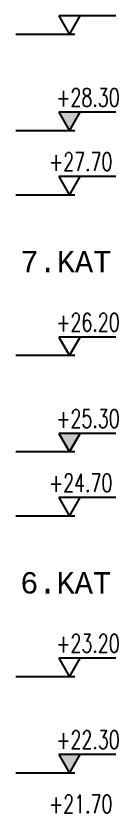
# Model space of a CAD drawing. Header units: inches. Extents: x -7543 to -822, y 102837 to 190349.
# Drawn here: x -826.3017 to -826.2826, y 102837.1544 to 102837.3034 of the extents above; entities that cross this region are included whole.
import ezdxf
from ezdxf.enums import TextEntityAlignment as Align

# ---------------------------------------------------------------- set-up
doc = ezdxf.new("R2010")
doc.units = ezdxf.units.IN
doc.header["$MEASUREMENT"] = 0
doc.layers.add('ICOL', color=55, linetype='Continuous', lineweight=25)
doc.layers.add('YAZI', color=7, linetype='Continuous', lineweight=25)
doc.styles.add('ISIM', font='monos.ttf', dxfattribs={"width": 1.1, "height": 200})
doc.styles.add('KAPı-PEN', font='simplex.shx', dxfattribs={"width": 0.7, "height": 10})

msp = doc.modelspace()

# ---------------------------------------------------------------- hatches: boundary and pattern name
at = {"layer": 'ICOL'}
for points in [[(-826.29369, 102837.28535), (-826.28969, 102837.28535), (-826.29169, 102837.28189)], [(-826.29369, 102837.22535), (-826.28969, 102837.22535), (-826.29169, 102837.22189)], [(-826.29369, 102837.16535), (-826.28969, 102837.16535), (-826.29169, 102837.16189)]]:
    msp.add_hatch(color=2, dxfattribs=at).paths.add_polyline_path(points)

# ---------------------------------------------------------------- linework, layer by layer
at = {"layer": 'ICOL', "color": 2}
for p, q in [((-826.29369, 102837.30335, -0.002), (-826.29169, 102837.29989, -0.002)), ((-826.28307, 102837.30335, -0.002), (-826.29369, 102837.30335, -0.002)), ((-826.29169, 102837.29989, -0.002), (-826.28969, 102837.30335, -0.002)), ((-826.29069, 102837.29989, -0.002), (-826.30169, 102837.29989, -0.002)), ((-826.29369, 102837.28535, -0.002), (-826.29169, 102837.28189, -0.002)), ((-826.28307, 102837.28535, -0.002), (-826.29369, 102837.28535, -0.002)), ((-826.29169, 102837.28189, -0.002), (-826.28969, 102837.28535, -0.002)), ((-826.29069, 102837.28189, -0.002), (-826.30169, 102837.28189, -0.002)), ((-826.28307, 102837.27335, -0.002), (-826.29369, 102837.27335, -0.002)), ((-826.29369, 102837.27335, -0.002), (-826.29169, 102837.26989, -0.002)), ((-826.29169, 102837.26989, -0.002), (-826.28969, 102837.27335, -0.002)), ((-826.29069, 102837.26989, -0.002), (-826.30169, 102837.26989, -0.002)), ((-826.29369, 102837.24335, -0.002), (-826.29169, 102837.23989, -0.002)), ((-826.28307, 102837.24335, -0.002), (-826.29369, 102837.24335, -0.002)), ((-826.29169, 102837.23989, -0.002), (-826.28969, 102837.24335, -0.002)), ((-826.29069, 102837.23989, -0.002), (-826.30169, 102837.23989, -0.002)), ((-826.29369, 102837.22535, -0.002), (-826.29169, 102837.22189, -0.002)), ((-826.28307, 102837.22535, -0.002), (-826.29369, 102837.22535, -0.002)), ((-826.29169, 102837.22189, -0.002), (-826.28969, 102837.22535, -0.002)), ((-826.29069, 102837.22189, -0.002), (-826.30169, 102837.22189, -0.002)), ((-826.28307, 102837.21335, -0.002), (-826.29369, 102837.21335, -0.002)), ((-826.29369, 102837.21335, -0.002), (-826.29169, 102837.20989, -0.002)), ((-826.29169, 102837.20989, -0.002), (-826.28969, 102837.21335, -0.002)), ((-826.29069, 102837.20989, -0.002), (-826.30169, 102837.20989, -0.002)), ((-826.29369, 102837.18335, -0.002), (-826.29169, 102837.17989, -0.002)), ((-826.28307, 102837.18335, -0.002), (-826.29369, 102837.18335, -0.002)), ((-826.29169, 102837.17989, -0.002), (-826.28969, 102837.18335, -0.002)), ((-826.29069, 102837.17989, -0.002), (-826.30169, 102837.17989, -0.002)), ((-826.29369, 102837.16535, -0.002), (-826.29169, 102837.16189, -0.002)), ((-826.28307, 102837.16535, -0.002), (-826.29369, 102837.16535, -0.002)), ((-826.29169, 102837.16189, -0.002), (-826.28969, 102837.16535, -0.002)), ((-826.29069, 102837.16189, -0.002), (-826.30169, 102837.16189, -0.002))]:
    msp.add_line(p, q, dxfattribs=at)

# ---------------------------------------------------------------- texts
at = {"layer": 'ICOL', "color": 2, "style": 'KAPı-PEN', "width": 0.7}
for tag, p in [('+28.30', (-826.28825, 102837.28642, -0.002)), ('+27.70', (-826.28961, 102837.27442, -0.002)), ('+26.20', (-826.28825, 102837.24442, -0.002)), ('+25.30', (-826.28825, 102837.22642, -0.002)), ('+24.70', (-826.28961, 102837.21442, -0.002)), ('+23.20', (-826.28825, 102837.18442, -0.002)), ('+22.30', (-826.28825, 102837.16642, -0.002)), ('+21.70', (-826.28961, 102837.15442, -0.002))]:
    msp.add_attdef(tag, text='+17.50', height=0.0034, dxfattribs=at).set_placement(p, align=Align.CENTER)
at = {"layer": 'YAZI', "style": 'ISIM'}
for s, p in [('7.KAT', (-826.30084, 102837.25544, -0.002)), ('6.KAT', (-826.30089, 102837.19544, -0.002))]:
    msp.add_text(s, height=0.004, dxfattribs=at).set_placement(p)

doc.saveas('drawing.dxf')
